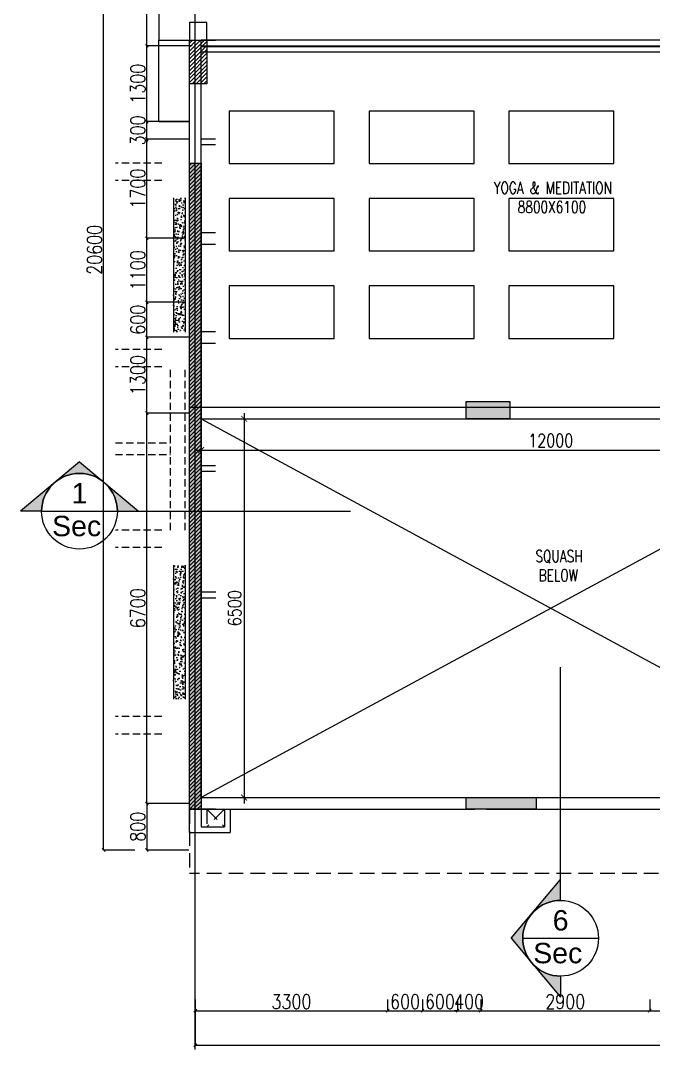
# Model space of a CAD drawing. Extents: x -32840 to 422982, y 280745 to 888746.
# Drawn here: x 75681 to 86540, y 754741 to 772396 of the extents above; entities that cross this region are included whole.
import ezdxf
from ezdxf.enums import TextEntityAlignment as Align

# ---------------------------------------------------------------- set-up
doc = ezdxf.new("R2010")
doc.units = 0
doc.header["$LTSCALE"] = 1000
doc.header["$PDMODE"] = 3
for name, pattern in [('CONTINOUS', [0]), ('HIDDEN', [0.375, 0.25, -0.125]), ('HIDDEN2', [0.1875, 0.125, -0.0625])]:
    doc.linetypes.add(name, pattern=pattern)
doc.layers.get('Defpoints').update_dxf_attribs({"linetype": 'HIDDEN'})
doc.layers.add('A-BEAM1', color=1, linetype='HIDDEN2', transparency=0.5)
doc.layers.add('A-Dim grid', color=3, linetype='Continuous', transparency=0.5)
for name, color, linetype in [('A-Chejja', 5, 'HIDDEN'), ('a-dim', 3, 'Continuous'), ('A-duct', 1, 'Continuous'), ('A-Duct Above', 20, 'HIDDEN2'), ('A-Floor Projection', 5, 'CONTINOUS'), ('A-HAT-RCC', 9, 'Continuous'), ('A-LOW-WALL', 4, 'Continuous'), ('A-Rail', 1, 'Continuous'), ('A-RD', 6, 'Continuous'), ('A-Tag LVl', 2, 'Continuous'), ('A-WALL', 7, 'CONTINOUS'), ('C-STRU-RC-WALL', 4, 'Continuous'), ('I-False Ceiling', 7, 'Continuous'), ('S-RCWALL', 10, 'Continuous'), ('S-RCWALL HATCH', 165, 'Continuous')]:
    doc.layers.add(name, color=color, linetype=linetype)
doc.layers.add('A-FUR', color=33, linetype='Continuous', plot=False, transparency=0.5)
doc.styles.add('Arial', font='arial.ttf')
doc.styles.add('ROMANS', font='romans.shx', dxfattribs={"width": 0.8})
doc.dimstyles.new('A-Dim Grid', dxfattribs={"dimscale": 100, "dimtxt": 2.5, "dimasz": 0.5, "dimexe": 0, "dimexo": 0, "dimgap": 0.3, "dimtad": 1, "dimdec": 0, "dimlfac": -0.01, "dimzin": 3, "dimdsep": 46, "dimtxsty": 'ROMANS', "dimblk": 'OBLIQUE', "dimcen": 5, "dimclrd": 256, "dimclre": 8, "dimclrt": 4, "dimadec": 0, "dimazin": 0, "dimtfac": 1, "dimtdec": 0, "dimtix": 1, "dimtmove": 1, "dimatfit": 3, "dimfxl": 1, "dimfrac": 2, "dimtolj": 1, "dimtzin": 3, "dimlwd": -1, "dimarcsym": 0})
doc.dimstyles.new('dim-1', dxfattribs={"dimscale": 100, "dimtxt": 2.25, "dimasz": 1, "dimexe": 1, "dimexo": 1, "dimgap": 0.5, "dimtad": 1, "dimdec": 0, "dimzin": 3, "dimdsep": 46, "dimtxsty": 'ROMANS', "dimblk": 'ARCHTICK', "dimcen": 0.0625, "dimdle": 1, "dimclrd": 256, "dimclre": 256, "dimclrt": 6, "dimadec": 0, "dimazin": 0, "dimtfac": 1, "dimtdec": 0, "dimtix": 1, "dimtmove": 1, "dimatfit": 3, "dimfxl": 1, "dimfrac": 2, "dimtolj": 1, "dimtzin": 3, "dimarcsym": 0})
pattern_1 = [(302.251605, (-31851265.54, 15654359.54), (-55.68265848, -132.7984998), [15, -165]), (247.251605, (-31851265.54, 15654359.54), (151.7375357, -19.42981747), [12, -132]), (352.70304947, (-31851270.18, 15654348.47), (96.05487587, -152.22831634), [12.7480384, -140.2284224]), (298.435805, (-31851227.45, 15654347.35), (-96.5953176, -193.1977542), [22.5, -247.5]), (348.8872405, (-31851235.5, 15654331.25), (128.566932, -237.4248177), [19.1220684, -210.342752]), (243.435769, (-31851227.45, 15654347.35), (128.5669319, -237.4248175), [18, -198.0000002]), (273.251605, (-31851243.07, 15654331.35), (-113.0831407, -89.15269648), [15, -165]), (218.251605, (-31851243.07, 15654331.35), (123.2928766, -90.5575183), [12, -132]), (323.70304975, (-31851252.49, 15654323.92), (10.20973604, -179.7102133), [12.748038, -140.2284224]), (289.75160501, (-31851265.54, 15654359.54), (62.66855392, -22.61193379), [0, -130.4, 0, -134, 0, -132.5]), (259.75160501, (-31851265.54, 15654359.54), (59.08918686, -74.15601929), [0, -76.4, 0, -127.4, 0, -50.5]), (219.75160501, (-31851251.946, 15654402.02), (-36.842103694, -100.30784625), [0, -50, 0, -156, 0, -207]), (209.751605, (-31851245.85, 15654421.07), (-16.48733282, -117.18896057), [0, -65, 0, -103.6, 0, -147])]

# ---------------------------------------------------------------- blocks, each defined once
blk = doc.blocks.new('RD')
at = {"style": 'ROMANS', "width": 0.75}
for tag, p in [('RT', (10.24, 14.08)), ('SZ', (10.24, 2.74))]:
    blk.add_attdef(tag, text='', height=9, dxfattribs=at).set_placement(p, align=Align.CENTER)
blk = doc.blocks.new('TAG-SEC-ARROW')
h = blk.add_hatch(color=256)
h.paths.add_polyline_path([(-10.11, 0), (-6.5, 0, -0.2206), (-4.2, 4.96)])
h.paths.add_polyline_path([(0, 8.49), (-4.16, 5, -0.175251), (0, 6.5, -0.175251), (4.16, 5)])
h.paths.add_polyline_path([(4.2, 4.96, -0.2206), (6.5, 0), (10.11, 0)])
for p, q in [((0, 8.49), (-10.11, 0)), ((0, 8.49), (10.11, 0)), ((-6.5, 0), (-10.11, 0)), ((6.5, 0), (46.5, 0))]:
    blk.add_line(p, q)
blk.add_arc((0, 0), 6.5, 0, 180)
blk = doc.blocks.new('TAG-SEC')
blk.add_line((-6.5, 0), (6.5, 0))
blk.add_circle((0, 0), 6.5)
at = {"color": 6, "style": 'Arial'}
blk.add_attdef('88', text='', height=3.5, dxfattribs=at).set_placement((0, 3.08), align=Align.MIDDLE_CENTER)
at = {"color": 6, "style": 'ROMANS', "width": 0.708488}
blk.add_attdef('X8-X-8888', text='', height=1.75, dxfattribs=at).set_placement((-5.58, -2.55), (5.58, -2.55), align=Align.FIT)
blk = doc.blocks.new('A$Ce1edbb18')
at = {"layer": 'A-Tag LVl', "xscale": 100, "yscale": 100, "zscale": 100}
blk.add_blockref('TAG-SEC-ARROW', (-1886, -8085), dxfattribs=at)
at = {"layer": 'A-Tag LVl'}
ref = blk.add_blockref('TAG-SEC', (-1886, -8085), dxfattribs=dict(at, xscale=100, yscale=100, zscale=100))
ref.add_attrib('88', '1', dxfattribs={"layer": '0', "color": 6, "height": 350, "style": 'Arial'}).set_placement((-1886, -7776), align=Align.MIDDLE_CENTER)
ref.add_attrib('X8-X-8888', 'Sec', dxfattribs={"layer": '0', "color": 6, "height": 350, "rotation": 360, "style": 'Arial'}).set_placement((-1935, -8339), align=Align.MIDDLE_CENTER)
at = {"layer": 'A-Tag LVl', "xscale": 100.0000000000005, "yscale": 100.0000000000005, "zscale": 100.0000000000005, "rotation": 90}
blk.add_blockref('TAG-SEC-ARROW', (6370, -15413), dxfattribs=at)
at = {"layer": 'A-Tag LVl'}
ref = blk.add_blockref('TAG-SEC', (6370, -15413), dxfattribs=dict(at, xscale=100, yscale=100, zscale=100))
ref.add_attrib('88', '6', dxfattribs={"layer": '0', "color": 6, "height": 350, "style": 'Arial'}).set_placement((6370, -15105), align=Align.MIDDLE_CENTER)
ref.add_attrib('X8-X-8888', 'Sec', dxfattribs={"layer": '0', "color": 6, "height": 350, "rotation": 360, "style": 'Arial'}).set_placement((6321, -15667), align=Align.MIDDLE_CENTER)
blk = doc.blocks.new('_ArchTick')
at = {"color": 0, "linetype": 'ByBlock', "const_width": 0.15}
blk.add_lwpolyline([(-0.5, -0.5), (0.5, 0.5)], dxfattribs=at)
blk = doc.blocks.new('*D1350')
at = {"layer": 'a-dim', "lineweight": -2, "transparency": 16777216}
for p, q in [((78778, 765462, 0), (78778, 764927, 0)), ((90778, 765462, 0), (90778, 764927, 0)), ((78678, 765027, 0), (90878, 765027, 0))]:
    blk.add_line(p, q, dxfattribs=at)
at = {"layer": 'Defpoints', "color": 0, "transparency": 16777216}
for p in [(78778, 765562, 0), (90778, 765562, 0), (90778, 765027, 0)]:
    blk.add_point(p, dxfattribs=at)
at = {"layer": 'a-dim', "lineweight": -2, "transparency": 16777216, "xscale": 100, "yscale": 100, "zscale": 100, "rotation": 180}
blk.add_blockref('_ArchTick', (78778, 765027, 0), dxfattribs=at)
at = {"layer": 'a-dim', "lineweight": -2, "transparency": 16777216, "xscale": 100, "yscale": 100, "zscale": 100}
blk.add_blockref('_ArchTick', (90778, 765027, 0), dxfattribs=at)
at = {"layer": 'a-dim', "color": 6, "transparency": 16777216, "insert": (84778, 765190, 0), "char_height": 225, "attachment_point": 5, "style": 'ROMANS'}
blk.add_mtext('\\A1;12000', dxfattribs=at)
blk = doc.blocks.new('*D1351')
at = {"layer": 'a-dim', "lineweight": -2, "transparency": 16777216}
for p, q in [((78878, 765562, 0), (79617, 765562, 0)), ((79517, 765662, 0), (79517, 758962, 0)), ((78878, 759062, 0), (79617, 759062, 0))]:
    blk.add_line(p, q, dxfattribs=at)
at = {"layer": 'Defpoints', "color": 0, "transparency": 16777216}
for p in [(78778, 765562, 0), (78778, 759062, 0), (79517, 759062, 0)]:
    blk.add_point(p, dxfattribs=at)
at = {"layer": 'a-dim', "lineweight": -2, "transparency": 16777216, "xscale": 100, "yscale": 100, "zscale": 100}
for p, rotation in [((79517, 765562, 0), 90), ((79517, 759062, 0), 270)]:
    blk.add_blockref('_ArchTick', p, dxfattribs=dict(at, rotation=rotation))
at = {"layer": 'a-dim', "color": 6, "transparency": 16777216, "insert": (79354, 762312, 0), "char_height": 225, "attachment_point": 5, "rotation": 90, "style": 'ROMANS'}
blk.add_mtext('\\A1;6500', dxfattribs=at)
blk = doc.blocks.new('_Oblique')
at = {"color": 0, "linetype": 'ByBlock', "lineweight": -2}
blk.add_line((-0.5, -0.5), (0.5, 0.5), dxfattribs=at)
at = {"color": 0, "linetype": 'ByBlock'}
blk.add_line((-0.5, -0.5), (0.5, 0.5), dxfattribs=at)
blk = doc.blocks.new('*D1272')
at = {"layer": 'A-Dim grid', "color": 8, "lineweight": -2, "transparency": 16777216}
for p, q in [((78578, 758962, 0), (77847, 758962, 0)), ((78570, 758162, 0), (77847, 758162, 0))]:
    blk.add_line(p, q, dxfattribs=at)
at = {"layer": 'A-Dim grid', "transparency": 16777216}
blk.add_line((77847, 758962, 0), (77847, 758162, 0), dxfattribs=at)
at = {"layer": 'Defpoints', "color": 0, "transparency": 16777216}
for p in [(78578, 758962, 0), (77847, 758162, 0), (78570, 758162, 0)]:
    blk.add_point(p, dxfattribs=at)
at = {"layer": 'A-Dim grid', "transparency": 16777216, "xscale": 50, "yscale": 50, "zscale": 50}
for p, rotation in [((77847, 758962, 0), 90), ((77847, 758162, 0), 270)]:
    blk.add_blockref('_Oblique', p, dxfattribs=dict(at, rotation=rotation))
at = {"layer": 'A-Dim grid', "color": 4, "transparency": 16777216, "insert": (77692, 758562, 0), "char_height": 250, "attachment_point": 5, "rotation": 90, "style": 'ROMANS'}
blk.add_mtext('\\A1;800', dxfattribs=at)
blk = doc.blocks.new('*D1273')
at = {"layer": 'A-Dim grid', "color": 8, "lineweight": -2, "transparency": 16777216}
for p, q in [((78578, 765662, 0), (77847, 765662, 0)), ((78578, 758962, 0), (77847, 758962, 0))]:
    blk.add_line(p, q, dxfattribs=at)
at = {"layer": 'A-Dim grid', "transparency": 16777216}
blk.add_line((77847, 758962, 0), (77847, 765662, 0), dxfattribs=at)
at = {"layer": 'Defpoints', "color": 0, "transparency": 16777216}
for p in [(77847, 765662, 0), (78578, 765662, 0), (78578, 758962, 0)]:
    blk.add_point(p, dxfattribs=at)
at = {"layer": 'A-Dim grid', "transparency": 16777216, "xscale": 50, "yscale": 50, "zscale": 50}
for p, rotation in [((77847, 765662, 0), 90), ((77847, 758962, 0), 270)]:
    blk.add_blockref('_Oblique', p, dxfattribs=dict(at, rotation=rotation))
at = {"layer": 'A-Dim grid', "color": 4, "transparency": 16777216, "insert": (77692, 762312, 0), "char_height": 250, "attachment_point": 5, "rotation": 90, "style": 'ROMANS'}
blk.add_mtext('\\A1;6700', dxfattribs=at)
blk = doc.blocks.new('*D1274')
at = {"layer": 'A-Dim grid', "color": 8, "lineweight": -2, "transparency": 16777216}
for p, q in [((78578, 766962, 0), (77847, 766962, 0)), ((78578, 765662, 0), (77847, 765662, 0))]:
    blk.add_line(p, q, dxfattribs=at)
at = {"layer": 'A-Dim grid', "transparency": 16777216}
blk.add_line((77847, 765662, 0), (77847, 766962, 0), dxfattribs=at)
at = {"layer": 'Defpoints', "color": 0, "transparency": 16777216}
for p in [(77847, 766962, 0), (78578, 766962, 0), (78578, 765662, 0)]:
    blk.add_point(p, dxfattribs=at)
at = {"layer": 'A-Dim grid', "transparency": 16777216, "xscale": 50, "yscale": 50, "zscale": 50}
for p, rotation in [((77847, 766962, 0), 90), ((77847, 765662, 0), 270)]:
    blk.add_blockref('_Oblique', p, dxfattribs=dict(at, rotation=rotation))
at = {"layer": 'A-Dim grid', "color": 4, "transparency": 16777216, "insert": (77692, 766312, 0), "char_height": 250, "attachment_point": 5, "rotation": 90, "style": 'ROMANS'}
blk.add_mtext('\\A1;1300', dxfattribs=at)
blk = doc.blocks.new('*D1275')
at = {"layer": 'A-Dim grid', "color": 8, "lineweight": -2, "transparency": 16777216}
for p, q in [((78503, 768662, 0), (77847, 768662, 0)), ((78503, 767562, 0), (77847, 767562, 0))]:
    blk.add_line(p, q, dxfattribs=at)
at = {"layer": 'A-Dim grid', "transparency": 16777216}
blk.add_line((77847, 767562, 0), (77847, 768662, 0), dxfattribs=at)
at = {"layer": 'Defpoints', "color": 0, "transparency": 16777216}
for p in [(77847, 768662, 0), (78503, 768662, 0), (78503, 767562, 0)]:
    blk.add_point(p, dxfattribs=at)
at = {"layer": 'A-Dim grid', "transparency": 16777216, "xscale": 50, "yscale": 50, "zscale": 50}
for p, rotation in [((77847, 768662, 0), 90), ((77847, 767562, 0), 270)]:
    blk.add_blockref('_Oblique', p, dxfattribs=dict(at, rotation=rotation))
at = {"layer": 'A-Dim grid', "color": 4, "transparency": 16777216, "insert": (77692, 768112, 0), "char_height": 250, "attachment_point": 5, "rotation": 90, "style": 'ROMANS'}
blk.add_mtext('\\A1;1100', dxfattribs=at)
blk = doc.blocks.new('*D1276')
at = {"layer": 'A-Dim grid', "color": 8, "lineweight": -2, "transparency": 16777216}
for p, q in [((78503, 770362, 0), (77847, 770362, 0)), ((78503, 768662, 0), (77847, 768662, 0))]:
    blk.add_line(p, q, dxfattribs=at)
at = {"layer": 'A-Dim grid', "transparency": 16777216}
blk.add_line((77847, 768662, 0), (77847, 770362, 0), dxfattribs=at)
at = {"layer": 'Defpoints', "color": 0, "transparency": 16777216}
for p in [(77847, 770362, 0), (78503, 770362, 0), (78503, 768662, 0)]:
    blk.add_point(p, dxfattribs=at)
at = {"layer": 'A-Dim grid', "transparency": 16777216, "xscale": 50, "yscale": 50, "zscale": 50}
for p, rotation in [((77847, 770362, 0), 90), ((77847, 768662, 0), 270)]:
    blk.add_blockref('_Oblique', p, dxfattribs=dict(at, rotation=rotation))
at = {"layer": 'A-Dim grid', "color": 4, "transparency": 16777216, "insert": (77692, 769512, 0), "char_height": 250, "attachment_point": 5, "rotation": 90, "style": 'ROMANS'}
blk.add_mtext('\\A1;1700', dxfattribs=at)
blk = doc.blocks.new('*D1277')
at = {"layer": 'A-Dim grid', "transparency": 16777216}
for p, q in [((77847, 770662, 0), (77847, 770712, 0)), ((77847, 770362, 0), (77847, 770662, 0)), ((77847, 770362, 0), (77847, 770312, 0))]:
    blk.add_line(p, q, dxfattribs=at)
at = {"layer": 'A-Dim grid', "color": 8, "lineweight": -2, "transparency": 16777216}
for p, q in [((78578, 770662, 0), (77847, 770662, 0)), ((78578, 770362, 0), (77847, 770362, 0))]:
    blk.add_line(p, q, dxfattribs=at)
at = {"layer": 'Defpoints', "color": 0, "transparency": 16777216}
for p in [(77847, 770662, 0), (78578, 770662, 0), (78578, 770362, 0)]:
    blk.add_point(p, dxfattribs=at)
at = {"layer": 'A-Dim grid', "transparency": 16777216, "xscale": 50, "yscale": 50, "zscale": 50}
for p, rotation in [((77847, 770662, 0), 270), ((77847, 770362, 0), 90)]:
    blk.add_blockref('_Oblique', p, dxfattribs=dict(at, rotation=rotation))
at = {"layer": 'A-Dim grid', "color": 4, "transparency": 16777216, "insert": (77692, 770512, 0), "char_height": 250, "attachment_point": 5, "rotation": 90, "style": 'ROMANS'}
blk.add_mtext('\\A1;300', dxfattribs=at)
blk = doc.blocks.new('*D1278')
at = {"layer": 'A-Dim grid', "color": 8, "lineweight": -2, "transparency": 16777216}
for p, q in [((78623, 771962, 0), (77847, 771962, 0)), ((78578, 770662, 0), (77847, 770662, 0))]:
    blk.add_line(p, q, dxfattribs=at)
at = {"layer": 'A-Dim grid', "transparency": 16777216}
blk.add_line((77847, 770662, 0), (77847, 771962, 0), dxfattribs=at)
at = {"layer": 'Defpoints', "color": 0, "transparency": 16777216}
for p in [(77847, 771962, 0), (78623, 771962, 0), (78578, 770662, 0)]:
    blk.add_point(p, dxfattribs=at)
at = {"layer": 'A-Dim grid', "transparency": 16777216, "xscale": 50, "yscale": 50, "zscale": 50}
for p, rotation in [((77847, 771962, 0), 90), ((77847, 770662, 0), 270)]:
    blk.add_blockref('_Oblique', p, dxfattribs=dict(at, rotation=rotation))
at = {"layer": 'A-Dim grid', "color": 4, "transparency": 16777216, "insert": (77692, 771312, 0), "char_height": 250, "attachment_point": 5, "rotation": 90, "style": 'ROMANS'}
blk.add_mtext('\\A1;1300', dxfattribs=at)
blk = doc.blocks.new('*D1279')
at = {"layer": 'A-Dim grid', "color": 8, "lineweight": -2, "transparency": 16777216}
for p, q in [((77643, 778762, 0), (77105, 778762, 0)), ((77643, 758162, 0), (77105, 758162, 0))]:
    blk.add_line(p, q, dxfattribs=at)
at = {"layer": 'A-Dim grid', "transparency": 16777216}
blk.add_line((77105, 758162, 0), (77105, 778762, 0), dxfattribs=at)
at = {"layer": 'Defpoints', "color": 0, "transparency": 16777216}
for p in [(77105, 778762, 0), (77643, 778762, 0), (77643, 758162, 0)]:
    blk.add_point(p, dxfattribs=at)
at = {"layer": 'A-Dim grid', "transparency": 16777216, "xscale": 50, "yscale": 50, "zscale": 50}
for p, rotation in [((77105, 778762, 0), 90), ((77105, 758162, 0), 270)]:
    blk.add_blockref('_Oblique', p, dxfattribs=dict(at, rotation=rotation))
at = {"layer": 'A-Dim grid', "color": 4, "transparency": 16777216, "insert": (76950, 768462, 0), "char_height": 250, "attachment_point": 5, "rotation": 90, "style": 'ROMANS'}
blk.add_mtext('\\A1;20600', dxfattribs=at)
blk = doc.blocks.new('*D1287')
at = {"layer": 'A-Dim grid', "color": 8, "lineweight": -2, "transparency": 16777216}
for p, q in [((78578, 778762, 0), (77847, 778762, 0)), ((78578, 771962, 0), (77847, 771962, 0))]:
    blk.add_line(p, q, dxfattribs=at)
at = {"layer": 'A-Dim grid', "transparency": 16777216}
blk.add_line((77847, 771962, 0), (77847, 778762, 0), dxfattribs=at)
at = {"layer": 'Defpoints', "color": 0, "transparency": 16777216}
for p in [(77847, 778762, 0), (78578, 778762, 0), (78578, 771962, 0)]:
    blk.add_point(p, dxfattribs=at)
at = {"layer": 'A-Dim grid', "transparency": 16777216, "xscale": 50, "yscale": 50, "zscale": 50}
for p, rotation in [((77847, 778762, 0), 90), ((77847, 771962, 0), 270)]:
    blk.add_blockref('_Oblique', p, dxfattribs=dict(at, rotation=rotation))
at = {"layer": 'A-Dim grid', "color": 4, "transparency": 16777216, "insert": (77692, 775362, 0), "char_height": 250, "attachment_point": 5, "rotation": 90, "style": 'ROMANS'}
blk.add_mtext('\\A1;6800', dxfattribs=at)
blk = doc.blocks.new('*D1356')
at = {"layer": 'A-Dim grid', "color": 8, "lineweight": -2, "transparency": 16777216}
for p, q in [((78678, 755597, 0), (78678, 755406, 0)), ((81978, 755597, 0), (81978, 755406, 0))]:
    blk.add_line(p, q, dxfattribs=at)
at = {"layer": 'A-Dim grid', "transparency": 16777216}
blk.add_line((78678, 755406, 0), (81978, 755406, 0), dxfattribs=at)
at = {"layer": 'Defpoints', "color": 0, "transparency": 16777216}
for p in [(78678, 755597, 0), (81978, 755597, 0), (81978, 755406, 0)]:
    blk.add_point(p, dxfattribs=at)
at = {"layer": 'A-Dim grid', "transparency": 16777216, "xscale": 50, "yscale": 50, "zscale": 50, "rotation": 180}
blk.add_blockref('_Oblique', (78678, 755406, 0), dxfattribs=at)
at = {"layer": 'A-Dim grid', "transparency": 16777216, "xscale": 50, "yscale": 50, "zscale": 50}
blk.add_blockref('_Oblique', (81978, 755406, 0), dxfattribs=at)
at = {"layer": 'A-Dim grid', "color": 4, "transparency": 16777216, "insert": (80328, 755561, 0), "char_height": 250, "attachment_point": 5, "style": 'ROMANS'}
blk.add_mtext('\\A1;3300', dxfattribs=at)
blk = doc.blocks.new('*D1357')
at = {"layer": 'A-Dim grid', "color": 8, "lineweight": -2, "transparency": 16777216}
for p, q in [((81978, 755597, 0), (81978, 755406, 0)), ((82578, 755597, 0), (82578, 755406, 0))]:
    blk.add_line(p, q, dxfattribs=at)
at = {"layer": 'A-Dim grid', "transparency": 16777216}
blk.add_line((81978, 755406, 0), (82578, 755406, 0), dxfattribs=at)
at = {"layer": 'Defpoints', "color": 0, "transparency": 16777216}
for p in [(81978, 755597, 0), (82578, 755597, 0), (82578, 755406, 0)]:
    blk.add_point(p, dxfattribs=at)
at = {"layer": 'A-Dim grid', "transparency": 16777216, "xscale": 50, "yscale": 50, "zscale": 50, "rotation": 180}
blk.add_blockref('_Oblique', (81978, 755406, 0), dxfattribs=at)
at = {"layer": 'A-Dim grid', "transparency": 16777216, "xscale": 50, "yscale": 50, "zscale": 50}
blk.add_blockref('_Oblique', (82578, 755406, 0), dxfattribs=at)
at = {"layer": 'A-Dim grid', "color": 4, "transparency": 16777216, "insert": (82278, 755561, 0), "char_height": 250, "attachment_point": 5, "style": 'ROMANS'}
blk.add_mtext('\\A1;600', dxfattribs=at)
blk = doc.blocks.new('*D1358')
at = {"layer": 'A-Dim grid', "color": 8, "lineweight": -2, "transparency": 16777216}
for p, q in [((82578, 755597, 0), (82578, 755406, 0)), ((83178, 755597, 0), (83178, 755406, 0))]:
    blk.add_line(p, q, dxfattribs=at)
at = {"layer": 'A-Dim grid', "transparency": 16777216}
blk.add_line((82578, 755406, 0), (83178, 755406, 0), dxfattribs=at)
at = {"layer": 'Defpoints', "color": 0, "transparency": 16777216}
for p in [(82578, 755597, 0), (83178, 755597, 0), (83178, 755406, 0)]:
    blk.add_point(p, dxfattribs=at)
at = {"layer": 'A-Dim grid', "transparency": 16777216, "xscale": 50, "yscale": 50, "zscale": 50, "rotation": 180}
blk.add_blockref('_Oblique', (82578, 755406, 0), dxfattribs=at)
at = {"layer": 'A-Dim grid', "transparency": 16777216, "xscale": 50, "yscale": 50, "zscale": 50}
blk.add_blockref('_Oblique', (83178, 755406, 0), dxfattribs=at)
at = {"layer": 'A-Dim grid', "color": 4, "transparency": 16777216, "insert": (82878, 755561, 0), "char_height": 250, "attachment_point": 5, "style": 'ROMANS'}
blk.add_mtext('\\A1;600', dxfattribs=at)
blk = doc.blocks.new('*D1359')
at = {"layer": 'A-Dim grid', "color": 8, "lineweight": -2, "transparency": 16777216}
for p, q in [((83178, 755597, 0), (83178, 755406, 0)), ((83578, 755597, 0), (83578, 755406, 0))]:
    blk.add_line(p, q, dxfattribs=at)
at = {"layer": 'A-Dim grid', "transparency": 16777216}
for p, q in [((83178, 755406, 0), (83128, 755406, 0)), ((83178, 755406, 0), (83578, 755406, 0)), ((83578, 755406, 0), (83628, 755406, 0))]:
    blk.add_line(p, q, dxfattribs=at)
at = {"layer": 'Defpoints', "color": 0, "transparency": 16777216}
for p in [(83178, 755597, 0), (83578, 755597, 0), (83578, 755406, 0)]:
    blk.add_point(p, dxfattribs=at)
at = {"layer": 'A-Dim grid', "transparency": 16777216, "xscale": 50, "yscale": 50, "zscale": 50}
blk.add_blockref('_Oblique', (83178, 755406, 0), dxfattribs=at)
at = {"layer": 'A-Dim grid', "transparency": 16777216, "xscale": 50, "yscale": 50, "zscale": 50, "rotation": 180}
blk.add_blockref('_Oblique', (83578, 755406, 0), dxfattribs=at)
at = {"layer": 'A-Dim grid', "color": 4, "transparency": 16777216, "insert": (83378, 755561, 0), "char_height": 250, "attachment_point": 5, "style": 'ROMANS'}
blk.add_mtext('\\A1;400', dxfattribs=at)
blk = doc.blocks.new('*D1360')
at = {"layer": 'A-Dim grid', "color": 8, "lineweight": -2, "transparency": 16777216}
for p, q in [((83578, 755597, 0), (83578, 755406, 0)), ((86478, 755597, 0), (86478, 755406, 0))]:
    blk.add_line(p, q, dxfattribs=at)
at = {"layer": 'A-Dim grid', "transparency": 16777216}
blk.add_line((83578, 755406, 0), (86478, 755406, 0), dxfattribs=at)
at = {"layer": 'Defpoints', "color": 0, "transparency": 16777216}
for p in [(83578, 755597, 0), (86478, 755597, 0), (86478, 755406, 0)]:
    blk.add_point(p, dxfattribs=at)
at = {"layer": 'A-Dim grid', "transparency": 16777216, "xscale": 50, "yscale": 50, "zscale": 50, "rotation": 180}
blk.add_blockref('_Oblique', (83578, 755406, 0), dxfattribs=at)
at = {"layer": 'A-Dim grid', "transparency": 16777216, "xscale": 50, "yscale": 50, "zscale": 50}
blk.add_blockref('_Oblique', (86478, 755406, 0), dxfattribs=at)
at = {"layer": 'A-Dim grid', "color": 4, "transparency": 16777216, "insert": (85028, 755561, 0), "char_height": 250, "attachment_point": 5, "style": 'ROMANS'}
blk.add_mtext('\\A1;2900', dxfattribs=at)
blk = doc.blocks.new('*D1361')
at = {"layer": 'A-Dim grid', "color": 8, "lineweight": -2, "transparency": 16777216}
for p, q in [((86478, 755597, 0), (86478, 755406, 0)), ((87678, 755597, 0), (87678, 755406, 0))]:
    blk.add_line(p, q, dxfattribs=at)
at = {"layer": 'A-Dim grid', "transparency": 16777216}
blk.add_line((86478, 755406, 0), (87678, 755406, 0), dxfattribs=at)
at = {"layer": 'Defpoints', "color": 0, "transparency": 16777216}
for p in [(86478, 755597, 0), (87678, 755597, 0), (87678, 755406, 0)]:
    blk.add_point(p, dxfattribs=at)
at = {"layer": 'A-Dim grid', "transparency": 16777216, "xscale": 50, "yscale": 50, "zscale": 50, "rotation": 180}
blk.add_blockref('_Oblique', (86478, 755406, 0), dxfattribs=at)
at = {"layer": 'A-Dim grid', "transparency": 16777216, "xscale": 50, "yscale": 50, "zscale": 50}
blk.add_blockref('_Oblique', (87678, 755406, 0), dxfattribs=at)
at = {"layer": 'A-Dim grid', "color": 4, "transparency": 16777216, "insert": (87078, 755561, 0), "char_height": 250, "attachment_point": 5, "style": 'ROMANS'}
blk.add_mtext('\\A1;1200', dxfattribs=at)
blk = doc.blocks.new('*D1366')
at = {"layer": 'A-Dim grid', "color": 8, "lineweight": -2, "transparency": 16777216}
for p, q in [((78678, 755478, 0), (78678, 754813, 0)), ((113678, 755478, 0), (113678, 754813, 0))]:
    blk.add_line(p, q, dxfattribs=at)
at = {"layer": 'A-Dim grid', "transparency": 16777216}
blk.add_line((78678, 754813, 0), (113678, 754813, 0), dxfattribs=at)
at = {"layer": 'Defpoints', "color": 0, "transparency": 16777216}
for p in [(78678, 755478, 0), (113678, 755478, 0), (113678, 754813, 0)]:
    blk.add_point(p, dxfattribs=at)
at = {"layer": 'A-Dim grid', "transparency": 16777216, "xscale": 50, "yscale": 50, "zscale": 50, "rotation": 180}
blk.add_blockref('_Oblique', (78678, 754813, 0), dxfattribs=at)
at = {"layer": 'A-Dim grid', "transparency": 16777216, "xscale": 50, "yscale": 50, "zscale": 50}
blk.add_blockref('_Oblique', (113678, 754813, 0), dxfattribs=at)
at = {"layer": 'A-Dim grid', "color": 4, "transparency": 16777216, "insert": (96178, 754968, 0), "char_height": 250, "attachment_point": 5, "style": 'ROMANS'}
blk.add_mtext('\\A1;35000', dxfattribs=at)
blk = doc.blocks.new('*D1372')
at = {"layer": 'A-Dim grid', "color": 8, "lineweight": -2, "transparency": 16777216}
for p, q in [((78503, 767562, 0), (77847, 767562, 0)), ((78503, 766962, 0), (77847, 766962, 0))]:
    blk.add_line(p, q, dxfattribs=at)
at = {"layer": 'A-Dim grid', "transparency": 16777216}
blk.add_line((77847, 766962, 0), (77847, 767562, 0), dxfattribs=at)
at = {"layer": 'Defpoints', "color": 0, "transparency": 16777216}
for p in [(77847, 767562, 0), (78503, 767562, 0), (78503, 766962, 0)]:
    blk.add_point(p, dxfattribs=at)
at = {"layer": 'A-Dim grid', "transparency": 16777216, "xscale": 50, "yscale": 50, "zscale": 50}
for p, rotation in [((77847, 767562, 0), 90), ((77847, 766962, 0), 270)]:
    blk.add_blockref('_Oblique', p, dxfattribs=dict(at, rotation=rotation))
at = {"layer": 'A-Dim grid', "color": 4, "transparency": 16777216, "insert": (77692, 767262, 0), "char_height": 250, "attachment_point": 5, "rotation": 90, "style": 'ROMANS'}
blk.add_mtext('\\A1;600', dxfattribs=at)
blk = doc.blocks.new('A$C6a0ca272')
at = {"layer": 'S-RCWALL HATCH'}
h = blk.add_hatch(dxfattribs=at)
h.set_pattern_fill('ANSI31', color=253, scale=15, style=0)
h.set_pattern_definition([(45, (-273834.784, -388831.225), (-33.6759605, 33.6759605), [])])
h.paths.add_polyline_path([(300, 13050), (0, 13050), (0, 13800), (300, 13800)])
for points in [[(0, 11690), (200, 11690), (200, 600), (0, 600)], [(5500, 7600), (5500, 7300), (4750, 7300), (4750, 7600)], [(5950, 800), (4750, 800), (4750, 600), (5950, 600)]]:
    blk.add_hatch(color=253, dxfattribs=at).paths.add_polyline_path(points)
at = {"layer": 'S-RCWALL'}
for points in [[(300, 13050), (0, 13050), (0, 13800), (300, 13800)], [(0, 11690), (200, 11690), (200, 600), (0, 600)], [(5500, 7600), (5500, 7300), (4750, 7300), (4750, 7600)], [(5950, 800), (5950, 600), (4750, 600), (4750, 800)]]:
    blk.add_lwpolyline(points, close=True, dxfattribs=at)

msp = doc.modelspace()

# ---------------------------------------------------------------- hatches: boundary and pattern name
at = {"layer": 'A-HAT-RCC'}
h = msp.add_hatch(dxfattribs=at)
h.set_pattern_fill('AR-CONC', color=256, scale=20, angle=252.25161)
h.set_pattern_definition(pattern_1)
h.paths.add_polyline_path([(78505.5, 769351.9), (78305.5, 769351.9), (78305.5, 767051.9), (78505.5, 767051.9)])
h = msp.add_hatch(dxfattribs=at)
h.set_pattern_fill('AR-CONC', color=256, scale=20, angle=252.25161)
h.set_pattern_definition(pattern_1)
h.paths.add_polyline_path([(78505.5, 763051.9), (78305.5, 763051.9), (78305.5, 760751.9), (78505.5, 760751.9)])
at = {"layer": 'I-False Ceiling'}
h = msp.add_hatch(dxfattribs=at)
h.set_pattern_fill('ANSI31', color=8, scale=15)
h.set_pattern_definition([(45, (-138075.13, 415856.72), (-33.6759605, 33.6759605), [])])
h.paths.add_polyline_path([(78577.9, 769951.9), (78777.9, 769951.9), (78777.9, 758861.7), (78577.9, 758861.7)])

# ---------------------------------------------------------------- linework, layer by layer
for p, q in [((78877.9, 772362.5, 0), (78577.9, 772362.5, 0)), ((78577.9, 772362.5, 0), (78577.9, 772061.7, 0)), ((78877.9, 772061.7, 0), (78877.9, 772362.5, 0)), ((78577.9, 758461.7, 0), (78577.9, 758861.7, 0))]:
    msp.add_line(p, q)
at = {"layer": 'A-BEAM1'}
for p, q in [((78105.5, 769951.9, 0), (77307.3, 769951.9, 0)), ((78105.5, 769651.9, 0), (77307.3, 769651.9, 0)), ((78105.5, 766751.9, 0), (77307.3, 766751.9, 0)), ((78105.5, 766451.9, 0), (77307.3, 766451.9, 0)), ((78255.5, 763651.9, 0), (78255.5, 766451.9, 0)), ((78505.5, 763651.9, 0), (78505.5, 766451.9, 0)), ((77307.3, 765151.9, 0), (78255.5, 765151.9, 0)), ((77307.3, 764951.9, 0), (78255.5, 764951.9, 0)), ((78105.5, 763651.9, 0), (77307.3, 763651.9, 0)), ((78105.5, 763351.9, 0), (77307.3, 763351.9, 0)), ((78105.5, 760451.9), (77307.3, 760451.9, 0)), ((78105.5, 760151.9, 0), (77307.3, 760151.9, 0))]:
    msp.add_line(p, q, dxfattribs=at)
at = {"layer": 'A-Chejja', "color": 1}
for p in [(78577.9, 758861.7, 0), (103877.9, 757761.7, 0)]:
    msp.add_line(p, (78577.9, 757761.7, 0), dxfattribs=at)
at = {"layer": 'A-duct'}
for p, q in [((90777.9, 765561.7, 0), (78777.9, 759061.7, 0)), ((78777.9, 765561.7, 0), (90777.9, 759061.7, 0))]:
    msp.add_line(p, q, dxfattribs=at)
at = {"layer": 'A-Duct Above', "ltscale": 2}
for p, q in [((79177.9, 758861.7, 0), (78877.9, 758561.7, 0)), ((78877.9, 758861.7, 0), (79177.9, 758561.7, 0)), ((78877.9, 758861.7, 0), (78877.9, 758561.7, 0))]:
    msp.add_line(p, q, dxfattribs=at)
at = {"layer": 'A-Floor Projection', "elevation": 0}
msp.add_lwpolyline([(97477.9, 770761.7), (97477.9, 772661.7), (78052.9, 772661.7), (78052.9, 772061.7)], dxfattribs=at)
at = {"layer": 'A-FUR', "linetype": 'Continuous', "elevation": 0}
for points in [[(81062, 769942.7), (81062, 770842.7), (79262, 770842.7), (79262, 769942.7)], [(83462, 769942.7), (83462, 770842.7), (81662, 770842.7), (81662, 769942.7)], [(85862, 769942.7), (85862, 770842.7), (84062, 770842.7), (84062, 769942.7)], [(81062, 768442.7), (81062, 769342.7), (79262, 769342.7), (79262, 768442.7)], [(83462, 768442.7), (83462, 769342.7), (81662, 769342.7), (81662, 768442.7)], [(85862, 768442.7), (85862, 769342.7), (84062, 769342.7), (84062, 768442.7)], [(81062, 766942.7), (81062, 767842.7), (79262, 767842.7), (79262, 766942.7)], [(83462, 766942.7), (83462, 767842.7), (81662, 767842.7), (81662, 766942.7)], [(85862, 766942.7), (85862, 767842.7), (84062, 767842.7), (84062, 766942.7)]]:
    msp.add_lwpolyline(points, close=True, dxfattribs=at)
at = {"layer": 'A-LOW-WALL'}
for p, q in [((78052.9, 772061.7, 0), (78777.9, 772061.7, 0)), ((78052.9, 770661.7, 0), (78052.9, 772061.7, 0)), ((78777.9, 765761.7, 0), (78777.9, 772061.7, 0)), ((87777.9, 772061.7, 0), (78777.9, 772061.7, 0)), ((78777.9, 771861.7, 0), (87577.9, 771861.7, 0)), ((78052.9, 770661.7, 0), (78577.9, 770661.7, 0)), ((78577.9, 765761.7, 0), (78577.9, 770661.7, 0))]:
    msp.add_line(p, q, dxfattribs=at)
at = {"layer": 'A-Rail'}
for p, q in [((78777.9, 771961.7, 0), (87677.9, 771961.7, 0)), ((78777.9, 771949.7, 0), (87665.9, 771949.7, 0))]:
    msp.add_line(p, q, dxfattribs=at)
at = {"layer": 'A-WALL'}
for p, q in [((78577.9, 772062, 0), (79027, 772062, 0)), ((78577.9, 758862, 0), (78577.9, 772062, 0)), ((78777.9, 771862, 0), (79027, 771862, 0)), ((78777.9, 770362, 0), (78777.9, 771162, 0)), ((79027, 770362, 0), (78777.9, 770362, 0)), ((78777.9, 768762, 0), (78777.9, 770262, 0)), ((79027, 770262, 0), (78777.9, 770262, 0)), ((78777.9, 768762, 0), (79027, 768762, 0)), ((78777.9, 767062, 0), (78777.9, 768562, 0)), ((78777.9, 768562, 0), (79027, 768562, 0)), ((78777.9, 767062, 0), (79027, 767062, 0)), ((78777.9, 764762, 0), (78777.9, 766862, 0)), ((78777.9, 766862, 0), (79027, 766862, 0)), ((78577.9, 765761.7, 0), (90977.9, 765761.7, 0)), ((78577.9, 758861.7, 0), (78577.9, 765761.7, 0)), ((78777.9, 765561.7, 0), (90777.9, 765561.7, 0)), ((78777.9, 759061.7, 0), (78777.9, 765561.7, 0)), ((78777.9, 764762, 0), (79027, 764762, 0)), ((78777.9, 762562, 0), (78777.9, 764662, 0)), ((78777.9, 764662, 0), (79027, 764662, 0)), ((78780.5, 762591.9, 0), (79029.7, 762591.9, 0)), ((78780.5, 759091.9, 0), (78780.5, 762491.9, 0)), ((78780.5, 762491.9, 0), (79029.7, 762491.9, 0)), ((78777.9, 759062, 0), (79027, 759062, 0)), ((78777.9, 759061.7, 0), (90777.9, 759061.7, 0)), ((79027, 758862, 0), (78577.9, 758862, 0)), ((78577.9, 758861.7, 0), (83477.9, 758861.7, 0)), ((78777.9, 758861.7, 0), (78777.9, 758561.7, 0)), ((78777.9, 758861.7, 0), (78877.9, 758861.7, 0)), ((78877.9, 758861.7, 0), (79177.9, 758861.7, 0)), ((79177.9, 758861.7, 0), (79177.9, 758561.7, 0)), ((79277.9, 758861.7, 0), (79277.9, 758461.7, 0)), ((83677.9, 758861.7, 0), (90977.9, 758861.7, 0)), ((78577.9, 758461.7, 0), (79277.9, 758461.7, 0)), ((78777.9, 758561.7, 0), (79177.9, 758561.7, 0))]:
    msp.add_line(p, q, dxfattribs=at)
at = {"layer": 'C-STRU-RC-WALL'}
for p, q in [((78305.5, 769351.9, 0), (78305.5, 767051.9, 0)), ((78505.5, 769351.9, 0), (78505.5, 767051.9, 0)), ((78305.5, 763051.9, 0), (78305.5, 760751.9, 0)), ((78505.5, 763051.9, 0), (78505.5, 760751.9, 0))]:
    msp.add_line(p, q, dxfattribs=at)
at = {"layer": 'I-False Ceiling', "color": 8}
for p, q in [((78677.9, 754741.4, 0), (78677.9, 785393.8, 0)), ((78577.9, 772061.7, 0), (78877.9, 772061.7, 0))]:
    msp.add_line(p, q, dxfattribs=at)

# ---------------------------------------------------------------- block references
msp.add_blockref('A$Ce1edbb18', (78577.9, 772061.7, 0))
at = {"layer": 'A-RD'}
ref = msp.add_blockref('RD', (84458.2, 769015.9, 0), dxfattribs=dict(at, xscale=29.00000000000007, yscale=29.00000000000007, zscale=29.00000000000007, rotation=359.9999973745001))
ref.add_attrib('RT', 'YOGA & MEDITATION', dxfattribs={"height": 203, "rotation": 360, "style": 'ROMANS', "width": 0.75}).set_placement((84813.3, 769424.1, 0), align=Align.CENTER)
ref.add_attrib('SZ', '8800X6100', dxfattribs={"height": 203, "rotation": 360, "style": 'ROMANS', "width": 0.75}).set_placement((84798.8, 769095.5, 0), align=Align.CENTER)
ref = msp.add_blockref('RD', (84566, 762695.3, 0), dxfattribs=dict(at, xscale=29.00000000000007, yscale=29.00000000000007, zscale=29.00000000000007, rotation=2.625499734639056e-06))
ref.add_attrib('RT', 'SQUASH', dxfattribs={"height": 203, "rotation": 360, "style": 'ROMANS', "width": 0.75}).set_placement((84921.1, 763103.5, 0), align=Align.CENTER)
ref.add_attrib('SZ', 'BELOW', dxfattribs={"height": 203, "rotation": 360, "style": 'ROMANS', "width": 0.75}).set_placement((84906.6, 762774.8, 0), align=Align.CENTER)
at = {"layer": 'S-RCWALL'}
msp.add_blockref('A$C6a0ca272', (78577.7, 758261.7, 0), dxfattribs=at)

# ---------------------------------------------------------------- dimensions: what is measured, and where the dimension line sits
at = {"layer": 'a-dim'}
dim = msp.add_linear_dim(base=(90777.9, 765027.2, 0), p1=(78777.9, 765561.7, 0), p2=(90777.9, 765561.7, 0), dimstyle='dim-1', dxfattribs=at)
dim.commit()
dim.dimension.update_dxf_attribs({"geometry": '*D1350', "text_midpoint": (84777.9, 765189.7, 0)})
dim = msp.add_linear_dim(base=(79516.7, 759061.7, 0), p1=(78777.9, 765561.7, 0), p2=(78777.9, 759061.7, 0), angle=90, dimstyle='dim-1', dxfattribs=at)
dim.commit()
dim.dimension.update_dxf_attribs({"geometry": '*D1351', "text_midpoint": (79354.2, 762311.7, 0)})
at = {"layer": 'A-Dim grid'}
for base, p1, p2, picture, middle in [((77104.9, 778761.7, 0), (77642.9, 758161.7, 0), (77642.9, 778761.7, 0), '*D1279', (76949.9, 768461.7, 0)), ((77847.2, 778761.7, 0), (78577.9, 771961.7, 0), (78577.9, 778761.7, 0), '*D1287', (77692.2, 775361.7, 0)), ((77847.2, 771961.7, 0), (78577.9, 770661.7, 0), (78623.5, 771961.7, 0), '*D1278', (77692.2, 771311.7, 0)), ((77847.2, 770661.7, 0), (78577.9, 770361.7, 0), (78577.9, 770661.7, 0), '*D1277', (77692.2, 770511.7, 0)), ((77847.2, 770361.7, 0), (78502.9, 768661.7, 0), (78502.9, 770361.7, 0), '*D1276', (77692.2, 769511.7, 0)), ((77847.2, 768661.7, 0), (78502.9, 767561.7, 0), (78502.9, 768661.7, 0), '*D1275', (77692.2, 768111.7, 0)), ((77847.2, 767561.7, 0), (78502.9, 766961.7, 0), (78502.9, 767561.7, 0), '*D1372', (77692.2, 767261.7, 0)), ((77847.2, 766961.7, 0), (78577.9, 765661.7, 0), (78577.9, 766961.7, 0), '*D1274', (77692.2, 766311.7, 0)), ((77847.2, 765661.7, 0), (78577.9, 758961.7, 0), (78577.9, 765661.7, 0), '*D1273', (77692.2, 762311.7, 0)), ((77847.2, 758161.7, 0), (78577.9, 758961.7, 0), (78570.2, 758161.7, 0), '*D1272', (77692.2, 758561.7, 0))]:
    dim = msp.add_linear_dim(base=base, p1=p1, p2=p2, angle=90, dimstyle='A-Dim Grid', dxfattribs=at)
    dim.commit()
    dim.dimension.update_dxf_attribs({"geometry": picture, "text_midpoint": middle})
for base, p1, p2, picture, middle in [((81977.9, 755405.7, 0), (78677.9, 755597.2, 0), (81977.9, 755597.2, 0), '*D1356', (80327.9, 755560.7, 0)), ((82577.9, 755405.7, 0), (81977.9, 755597.2, 0), (82577.9, 755597.2, 0), '*D1357', (82277.9, 755560.7, 0)), ((83177.9, 755405.7, 0), (82577.9, 755597.2, 0), (83177.9, 755597.2, 0), '*D1358', (82877.9, 755560.7, 0)), ((83577.9, 755405.7, 0), (83177.9, 755597.2, 0), (83577.9, 755597.2, 0), '*D1359', (83377.9, 755560.7, 0)), ((86477.9, 755405.7, 0), (83577.9, 755597.2, 0), (86477.9, 755597.2, 0), '*D1360', (85027.9, 755560.7, 0)), ((87677.9, 755405.7, 0), (86477.9, 755597.2, 0), (87677.9, 755597.2, 0), '*D1361', (87077.9, 755560.7, 0)), ((113678.1, 754813.1, 0), (78677.9, 755477.6, 0), (113678.1, 755477.6, 0), '*D1366', (96178, 754968.1, 0))]:
    dim = msp.add_linear_dim(base=base, p1=p1, p2=p2, dimstyle='A-Dim Grid', dxfattribs=at)
    dim.commit()
    dim.dimension.update_dxf_attribs({"geometry": picture, "text_midpoint": middle})

doc.saveas('drawing.dxf')
